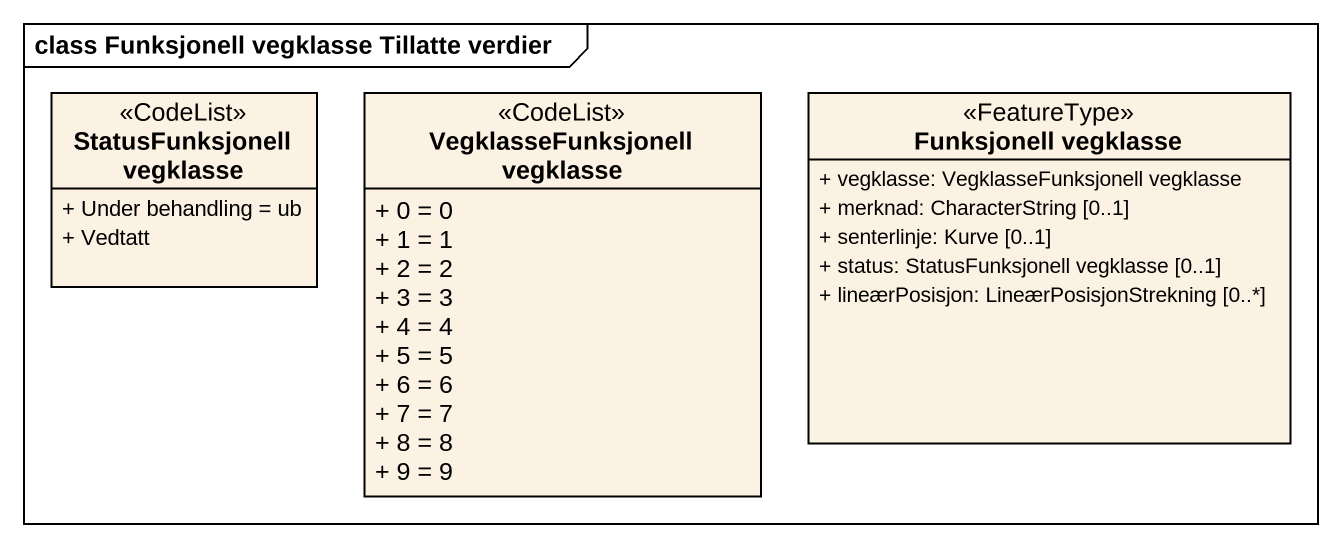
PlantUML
@startuml
mainframe class Funksjonell vegklasse Tillatte verdier
hide circle
hide empty members
skinparam classAttributeIconSize 0
class "StatusFunksjonell vegklasse" as StatusFunksjonell_vegklasse <<CodeList>> {
  + Under behandling = ub
  + Vedtatt
}
class "VegklasseFunksjonell vegklasse" as VegklasseFunksjonell <<CodeList>> {
  + 0 = 0
  + 1 = 1
  + 2 = 2
  + 3 = 3
  + 4 = 4
  + 5 = 5
  + 6 = 6
  + 7 = 7
  + 8 = 8
  + 9 = 9
}
class "Funksjonell vegklasse" as Funksjonell_vegklasse <<FeatureType>> {
  + vegklasse: VegklasseFunksjonell vegklasse
  + merknad: CharacterString [0..1]
  + senterlinje: Kurve [0..1]
  + status: StatusFunksjonell vegklasse [0..1]
  + lineærPosisjon: LineærPosisjonStrekning [0..*]
}
@enduml
